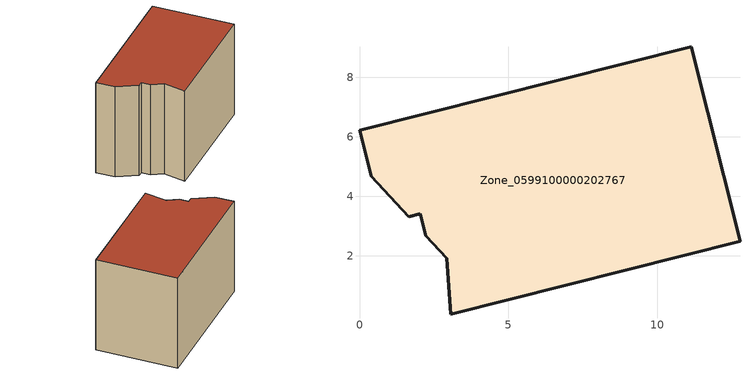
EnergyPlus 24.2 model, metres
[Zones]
Zone_0599100000202767
 floor ground (C_G): 2.94,1.91 2.23,2.68 2.05,3.41 1.65,3.31 0.39,4.68 0,6.23 11.15,9.03 12.79,2.49 3.06,0.04 z0
 wall outside (C_F): 3.06,0.04 12.79,2.49 11.15,9.03 0,6.23 0.39,4.68 1.65,3.31 2.05,3.41 2.23,2.68 2.94,1.91 3.06,0.04 z0:8.22
 roof outside (C_R): 2.94,1.91 3.06,0.04 12.79,2.49 11.15,9.03 0,6.23 0.39,4.68 1.65,3.31 2.05,3.41 2.23,2.68 z8.22
[BUILDING]
Pand.0599100000202767: North Axis=0; Terrain=City; Loads Convergence Tolerance Value=0.04; Temperature Convergence Tolerance Value=0.4; Solar Distribution=FullExterior; Maximum Number of Warmup Days=25; Minimum Number of Warmup Days=1
[Site:Location]
Rotterdam.The.Hague.AP_ZH_NLD Design_Conditions: Latitude=51.96; Longitude=4.45; Time Zone=1; Elevation=-4.5
[SITE:GROUNDTEMPERATURE:BUILDINGSURFACE]
18, 18, 18, 18, 18, 18, 18, 18, 18, 18, 18, 18
[MATERIAL] Thermal Absorptance=0.9; Solar Absorptance=0.7; Visible Absorptance=0.7
Name | Roughness | Thickness | Conductivity | Density | Specific Heat
G.TI.1975-1991 | MediumSmooth | 0.15 | 0.288461 | 540 | 1210
F.TI.1975-1991 | Rough | 0.3 | 0.230769 | 1920 | 840
R.TI.1975-1991 | MediumRough | 0.2 | 0.153846 | 1500 | 1000
[CONSTRUCTION]
C_G: G.TI.1975-1991
C_F: F.TI.1975-1991
C_R: R.TI.1975-1991
[ZONE]
Zone_0599100000202767: Type=1; Multiplier=1; Ceiling Height=Autocalculate; Volume=Autocalculate; Floor Area=autocalculate; Part of Total Floor Area=Yes
[ZONEINFILTRATION:DESIGNFLOWRATE]
Infil_Zone_0599100000202767: Zone or ZoneList or Space or SpaceList=Zone_0599100000202767; Schedule=AlwaysOn; Design Flow Rate Calculation Method=Flow/Area; Flow Rate per Floor Area=0.003; Constant Term Coefficient=1; Temperature Term Coefficient=0; Velocity Term Coefficient=0; Velocity Squared Term Coefficient=0
[HVACTEMPLATE:ZONE:IDEALLOADSAIRSYSTEM]
Zone_0599100000202767: Maximum Heating Supply Air Temperature=50; Minimum Cooling Supply Air Temperature=13; Maximum Heating Supply Air Humidity Ratio=0.0156; Minimum Cooling Supply Air Humidity Ratio=0.0077; Heating Limit=NoLimit; Cooling Limit=NoLimit; Dehumidification Control Type=ConstantSensibleHeatRatio; Cooling Sensible Heat Ratio=0.7; Dehumidification Setpoint=60; Humidification Control Type=None; Humidification Setpoint=30; Outdoor Air Method=None; Outdoor Air Flow Rate per Person=0.00944; Outdoor Air Flow Rate per Zone Floor Area=0; Outdoor Air Flow Rate per Zone=0; Demand Controlled Ventilation Type=None; Outdoor Air Economizer Type=NoEconomizer; Heat Recovery Type=None; Sensible Heat Recovery Effectiveness=0.7; Latent Heat Recovery Effectiveness=0.65
[ZONECONTROL:THERMOSTAT]
ThermostatControl_Zone_0599100000202767: Zone or ZoneList=Zone_0599100000202767; Control Type Schedule=DualSetpointControlType; Control 1=Thermostat_Zone_0599100000202767; Temperature Difference Between Cutout And Setpoint=0
[THERMOSTATSETPOINT:DUALSETPOINT]
Thermostat_Zone_0599100000202767: Heating Setpoint Temperature Schedule=HeatingSetpoint_Zone_0599100000202767; Cooling Setpoint Temperature Schedule=CoolingSetpoint_Zone_0599100000202767
[SCHEDULE:COMPACT]
HeatingSetpoint_Zone_0599100000202767: Through: 12/31, For: AllDays, Until: 24:00, 21
CoolingSetpoint_Zone_0599100000202767: Through: 12/31, For: AllDays, Until: 24:00, 24
DualSetpointControlType: Through: 12/31, For: AllDays, Until: 24:00, 4
AlwaysOn: Through: 12/31, For: AllDays, Until: 24:00, 1
